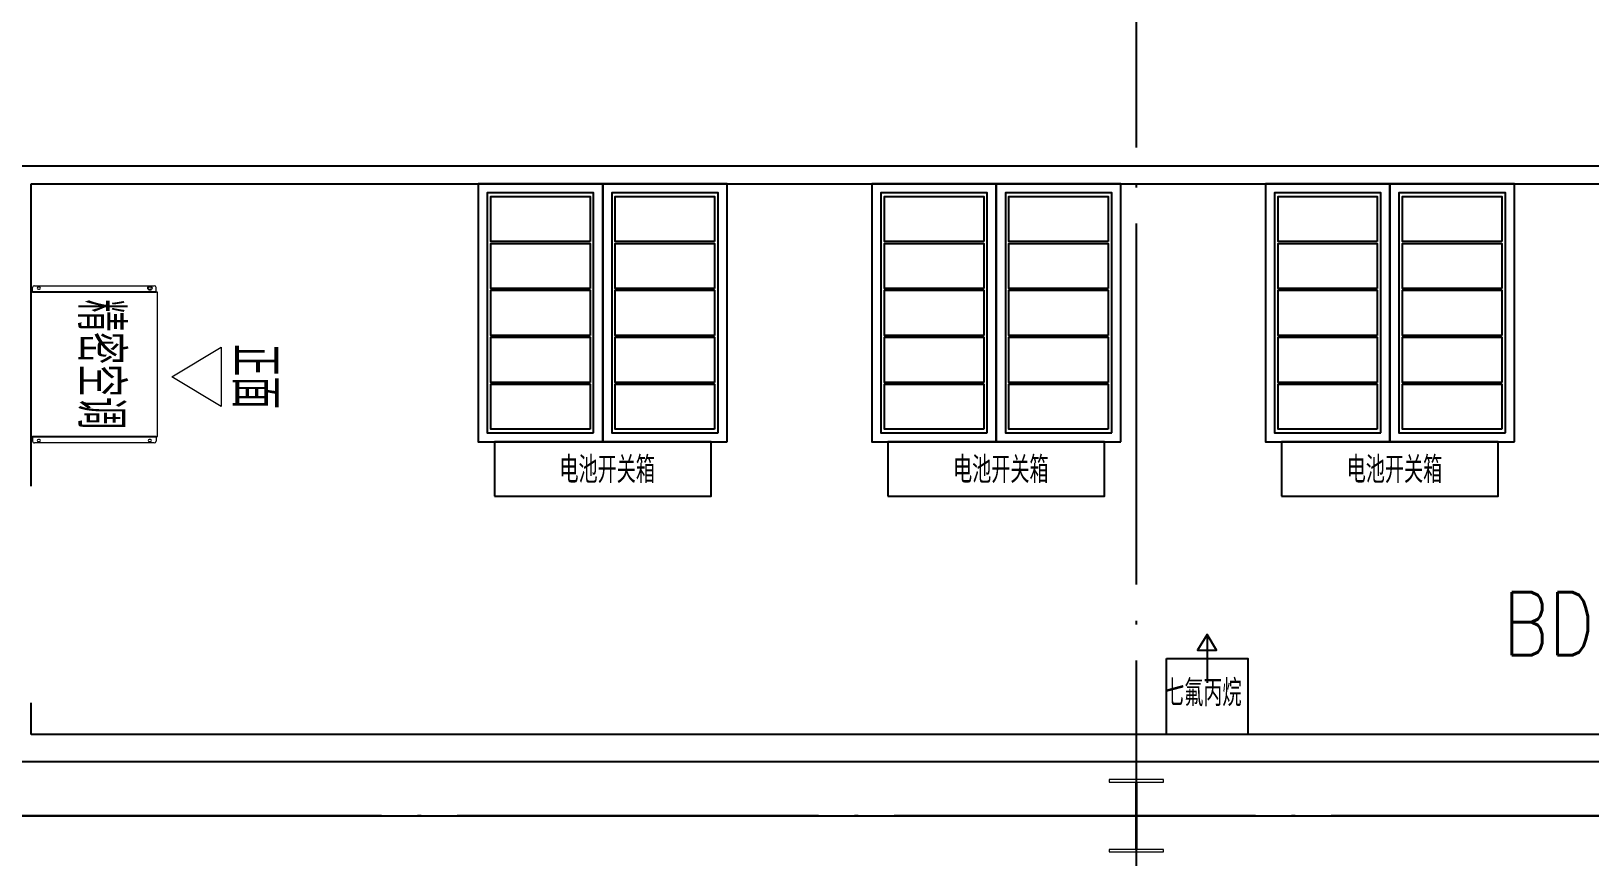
# Model space of a CAD drawing. Extents: x 758840 to 1108724, y -102573 to 143521.
# Drawn here: x 794413 to 803045, y 73710 to 78282 of the extents above; entities that cross this region are included whole.
import ezdxf
from ezdxf.xclip import XClip

# ---------------------------------------------------------------- set-up
doc = ezdxf.new("R2010")
doc.units = 0
doc.header["$LTSCALE"] = 1000
doc.header["$MEASUREMENT"] = 0
doc.linetypes.add('DASHDOT', pattern=[1, 0.5, -0.25, 0, -0.25])
doc.linetypes.add('DOTE', pattern=[2.42, 2, -0.2, 0.02, -0.2])
for name, color, linetype in [('01-房间正式编号', 1, 'Continuous'), ('02电气-设备', 255, 'Continuous'), ('DOTE', 8, 'DOTE'), ('DUCT-新风管立管', 7, 'Continuous'), ('DX', 3, 'DASHDOT'), ('EQUIP_消火栓', 7, 'Continuous'), ('LWIRE', 1, 'Continuous'), ('WALL-MOVE', 6, 'Continuous'), ('钢盖板', 6, 'Continuous')]:
    doc.layers.add(name, color=color, linetype=linetype)
doc.layers.add('ACS_KT_LH', color=51, linetype='ACS-LH', lineweight=60)
doc.layers.add('钢柱', color=51, linetype='Continuous', lineweight=13)
doc.styles.get("Standard").update_dxf_attribs({"font": 'gbenor.shx', "bigfont": 'gbcbig.shx'})
doc.styles.add('宋体', font='', dxfattribs={"width": 0.7})
doc.styles.add('平面图B$0$HZ', font='romans.shx', dxfattribs={"width": 0.8, "bigfont": 'gbcbig.shx'})
doc.styles.get('宋体').set_extended_font_data('SimSun')
doc.linetypes.add('ACS-LH', pattern='A,1,-0.25,1,-0.25,1,-0.25,1,-0.4,["LH",宋体,S=0.25,R=0,X=-0.2,Y=-0.1],-0.4', length=5.55)

# ---------------------------------------------------------------- blocks, each defined once
blk = doc.blocks.new('*U145')
at = {"layer": 'DUCT-新风管立管', "color": 5, "ltscale": 5}
blk.add_lwpolyline([(-125, 275), (-125, -275), (125, -275), (125, 275)], close=True, dxfattribs=at)
blk = doc.blocks.new('*U146')
at = {"layer": '02电气-设备', "color": 0, "linetype": 'ByBlock', "lineweight": -2, "transparency": 16777216}
for p in [(0, 0), (260, 0), (520, 0), (780, 0), (1040, 0)]:
    blk.add_blockref('*U145', p, dxfattribs=at)
blk = doc.blocks.new('精密空调 12.5KW')
at = {"layer": 'ACS_KT_LH', "linetype": 'ByBlock', "lineweight": 15}
for p, q in [((304.8, 1052.5), (632.7, 1052.5)), ((468.7, 779.5), (304.8, 1052.5)), ((632.7, 1052.5), (468.7, 779.5))]:
    blk.add_line(p, q, dxfattribs=at)
at = {"layer": 'DX', "linetype": 'ByBlock', "lineweight": 13}
for p, q in [((-3.1, 691.8), (-25.4, 691.8)), ((-3.1, 8.1), (-3.1, 691.8)), ((-0.4, 691.8), (-3.1, 691.8)), ((-0.4, 8.1), (-0.4, 691.8)), ((800.4, 691.8), (800.4, 8.1)), ((800.4, 691.8), (803.1, 691.8)), ((803.1, 691.8), (803.1, 8.1)), ((803.1, 691.8), (825.4, 691.8)), ((-35.4, 18.1), (-35.4, 681.8)), ((-28, 660), (-28, 654)), ((-16, 654), (-16, 660)), ((816, 660), (816, 654)), ((828, 654), (828, 660)), ((835.4, 681.8), (835.4, 18.1)), ((-28, 46), (-28, 40)), ((-3.1, 8.1), (-25.4, 8.1)), ((-16, 40), (-16, 46)), ((-0.4, 8.1), (-3.1, 8.1)), ((800.4, 8.1), (803.1, 8.1)), ((803.1, 8.1), (825.4, 8.1)), ((816, 46), (816, 40)), ((828, 40), (828, 46))]:
    blk.add_line(p, q, dxfattribs=at)
blk.add_lwpolyline([(0, 700), (0, 0), (800, 0), (800, 700)], close=True, dxfattribs=at)
blk.add_circle((-21.9, 657.8), 11.8, dxfattribs=at)
for centre, radius, start, end in [((-25.4, 681.8), 10, 90, 180), ((825.4, 681.8), 10, 0, 90), ((-22, 660), 6, 0, 180), ((-22, 654), 6, 180, 0), ((822, 660), 6, 0, 180), ((822, 654), 6, 180, 0), ((-25.4, 18.1), 10, 180, 270), ((-22, 46), 6, 0, 180), ((-22, 40), 6, 180, 0), ((822, 46), 6, 0, 180), ((822, 40), 6, 180, 0), ((825.4, 18.1), 10, 270, 0)]:
    blk.add_arc(centre, radius, start, end, dxfattribs=at)
at = {"linetype": 'ByBlock', "lineweight": 15}
blk.add_text('正面', height=250, dxfattribs=at).set_placement((287.2, 1115.2))
at = {"layer": 'LWIRE', "lineweight": -3}
blk.add_text('精密空调', height=250, dxfattribs=at).set_placement((39.9, 259.7))
blk = doc.blocks.new('*U162')
at = {"layer": 'DUCT-新风管立管', "color": 5, "ltscale": 5}
blk.add_lwpolyline([(-125, 275), (-125, -275), (125, -275), (125, 275)], close=True, dxfattribs=at)
blk = doc.blocks.new('*U163')
at = {"layer": '02电气-设备', "color": 0, "linetype": 'ByBlock', "lineweight": -2, "transparency": 16777216}
for p in [(0, 0), (260, 0), (520, 0), (780, 0), (1040, 0)]:
    blk.add_blockref('*U162', p, dxfattribs=at)
blk = doc.blocks.new('*U166')
at = {"layer": 'DUCT-新风管立管', "color": 5, "ltscale": 5}
blk.add_lwpolyline([(-125, 275), (-125, -275), (125, -275), (125, 275)], close=True, dxfattribs=at)
blk = doc.blocks.new('*U167')
at = {"layer": '02电气-设备', "color": 0, "linetype": 'ByBlock', "lineweight": -2, "transparency": 16777216}
for p in [(0, 0), (260, 0), (520, 0), (780, 0), (1040, 0)]:
    blk.add_blockref('*U166', p, dxfattribs=at)
blk = doc.blocks.new('*U164')
at = {"layer": 'DUCT-新风管立管', "color": 5, "ltscale": 5}
blk.add_lwpolyline([(-125, 275), (-125, -275), (125, -275), (125, 275)], close=True, dxfattribs=at)
blk = doc.blocks.new('*U165')
at = {"layer": '02电气-设备', "color": 0, "linetype": 'ByBlock', "lineweight": -2, "transparency": 16777216}
for p in [(0, 0), (260, 0), (520, 0), (780, 0), (1040, 0)]:
    blk.add_blockref('*U164', p, dxfattribs=at)
blk = doc.blocks.new('*U168')
at = {"layer": 'DUCT-新风管立管', "color": 5, "ltscale": 5}
blk.add_lwpolyline([(-125, 275), (-125, -275), (125, -275), (125, 275)], close=True, dxfattribs=at)
blk = doc.blocks.new('*U169')
at = {"layer": '02电气-设备', "color": 0, "linetype": 'ByBlock', "lineweight": -2, "transparency": 16777216}
for p in [(0, 0), (260, 0), (520, 0), (780, 0), (1040, 0)]:
    blk.add_blockref('*U168', p, dxfattribs=at)
blk = doc.blocks.new('*U170')
at = {"layer": 'DUCT-新风管立管', "color": 5, "ltscale": 5}
blk.add_lwpolyline([(-125, 275), (-125, -275), (125, -275), (125, 275)], close=True, dxfattribs=at)
blk = doc.blocks.new('*U171')
at = {"layer": '02电气-设备', "color": 0, "linetype": 'ByBlock', "lineweight": -2, "transparency": 16777216}
for p in [(0, 0), (260, 0), (520, 0), (780, 0), (1040, 0)]:
    blk.add_blockref('*U170', p, dxfattribs=at)
blk = doc.blocks.new('A$C675A25EF')
at = {"layer": '钢盖板'}
h = blk.add_hatch(dxfattribs=at)
h.set_pattern_fill('ANSI31', color=8, scale=500)
h.set_pattern_definition([(45, (0, 0), (-561.266, 561.266), [])])
edge = h.paths.add_edge_path()
edge.add_line((17031.3, -23542), (-335.1, -23542))
edge.add_line((-335.1, -23542), (-335.1, -32435.9))
edge.add_line((-335.1, -32435.9), (364.9, -32435.9))
edge.add_line((364.9, -32435.9), (364.9, -24242))
edge.add_line((364.9, -24242), (17031.3, -24242))

msp = doc.modelspace()

# ---------------------------------------------------------------- linework, layer by layer
at = {"layer": '02电气-设备', "color": 3, "ltscale": 5}
for points in [[(797577.98, 76007.52), (797577.98, 77437.52), (796887.98, 77437.52), (796887.98, 76007.52)], [(798267.98, 76007.52), (798267.98, 77437.52), (797577.98, 77437.52), (797577.98, 76007.52)], [(799757.98, 76007.52), (799757.98, 77437.52), (799067.98, 77437.52), (799067.98, 76007.52)], [(800447.98, 76007.52), (800447.98, 77437.52), (799757.98, 77437.52), (799757.98, 76007.52)], [(801937.98, 76007.52), (801937.98, 77437.52), (801247.98, 77437.52), (801247.98, 76007.52)], [(802627.98, 76007.52), (802627.98, 77437.52), (801937.98, 77437.52), (801937.98, 76007.52)], [(797527.98, 76057.52), (797527.98, 77387.52), (796937.98, 77387.52), (796937.98, 76057.52)], [(798217.98, 76057.52), (798217.98, 77387.52), (797627.98, 77387.52), (797627.98, 76057.52)], [(799707.98, 76057.52), (799707.98, 77387.52), (799117.98, 77387.52), (799117.98, 76057.52)], [(800397.98, 76057.52), (800397.98, 77387.52), (799807.98, 77387.52), (799807.98, 76057.52)], [(801887.98, 76057.52), (801887.98, 77387.52), (801297.98, 77387.52), (801297.98, 76057.52)], [(802577.98, 76057.52), (802577.98, 77387.52), (801987.98, 77387.52), (801987.98, 76057.52)]]:
    msp.add_lwpolyline(points, close=True, dxfattribs=at)
at = {"layer": '02电气-设备', "color": 5, "ltscale": 5}
for points in [[(796977.98, 75707.52), (798177.98, 75707.52), (798177.98, 76007.52), (796977.98, 76007.52)], [(799157.98, 75707.52), (800357.98, 75707.52), (800357.98, 76007.52), (799157.98, 76007.52)], [(801337.98, 75707.52), (802537.98, 75707.52), (802537.98, 76007.52), (801337.98, 76007.52)]]:
    msp.add_lwpolyline(points, close=True, dxfattribs=at)
at = {"layer": 'DOTE'}
for p, q in [((800533.02, 103837.52), (800533.02, 34437.52)), ((771533.02, 73937.52), (914933.02, 73937.52)), ((914933.02, 73937.52), (771533.02, 73937.52)), ((914933.02, 73937.52), (775066.25, 73937.52)), ((775066.25, 73937.52), (914933.02, 73937.52))]:
    msp.add_line(p, q, dxfattribs=at)
at = {"layer": 'EQUIP_消火栓', "linetype": 'ByBlock'}
msp.add_lwpolyline([(800925.13, 74941.37), (800872.92, 74855.26), (800977.33, 74855.26), (800925.13, 74941.37), (800925.13, 74673.63)], dxfattribs=at)
at = {"layer": 'EQUIP_消火栓', "lineweight": -3}
msp.add_lwpolyline([(800700.13, 74807.5), (801150.13, 74807.5), (801150.13, 74387.5), (800700.13, 74387.5)], close=True, dxfattribs=at)
at = {"layer": 'WALL-MOVE', "color": 2}
for p, q in [((794337.98, 77537.52), (818263.02, 77537.52)), ((794412.98, 77437.52), (818188.02, 77437.52))]:
    msp.add_line(p, q, dxfattribs=at)
at = {"layer": 'WALL-MOVE'}
for p, q in [((794412.98, 75762.5), (794412.98, 77437.52)), ((794412.98, 74387.5), (794412.98, 74562.5)), ((808763.48, 74387.5), (794412.98, 74387.5)), ((794337.98, 74237.5), (808763.48, 74237.5))]:
    msp.add_line(p, q, dxfattribs=at)
at = {"layer": '钢柱'}
msp.add_lwpolyline([(800538.02, 74123.52), (800683.02, 74123.52), (800683.02, 74137.52), (800383.02, 74137.52), (800383.02, 74123.52), (800528.02, 74123.52), (800528.02, 73751.52), (800383.02, 73751.52), (800383.02, 73737.52), (800683.02, 73737.52), (800683.02, 73751.52), (800538.02, 73751.52), (800538.02, 74123.52)], dxfattribs=at)

# ---------------------------------------------------------------- block references
at = {"layer": '02电气-设备', "color": 3, "xscale": -1, "rotation": 270}
for name, p in [('*U146', (797232.98, 76202.52)), ('*U163', (797922.98, 76202.52)), ('*U167', (799412.98, 76202.52)), ('*U165', (800102.98, 76202.52)), ('*U169', (801592.98, 76202.52)), ('*U171', (802282.98, 76202.52))]:
    msp.add_blockref(name, p, dxfattribs=at)
at = {"layer": '02电气-设备', "color": 5, "rotation": 270}
msp.add_blockref('精密空调 12.5KW', (794412.98, 76837.52), dxfattribs=at)
at = {"layer": '钢盖板', "color": 8}
ref = msp.add_blockref('A$C675A25EF', (789811.69, 45785.61), dxfattribs=dict(at, xscale=-1, rotation=180))
XClip(ref).set_block_clipping_path([(-928.670863559, -70942.9526504109), (122721.3291515426, 2298.0898296545)])

# ---------------------------------------------------------------- texts
at = {"layer": '01-房间正式编号', "color": 1, "style": '平面图B$0$HZ', "width": 0.8}
msp.add_text('BD4-B101-A', height=350, dxfattribs=at).set_placement((802565.34, 74826.23))
at = {"layer": '02电气-设备', "color": 3, "ltscale": 5}
for p in [(797338.26, 75779.88), (799518.26, 75779.88), (801698.26, 75779.88)]:
    msp.add_text('电池开关箱', height=147, dxfattribs=at).set_placement(p)
at = {"layer": 'EQUIP_消火栓', "linetype": 'ByBlock'}
msp.add_text('七氟丙烷', height=147, dxfattribs=at).set_placement((800692.68, 74544.14))

doc.saveas('drawing.dxf')
